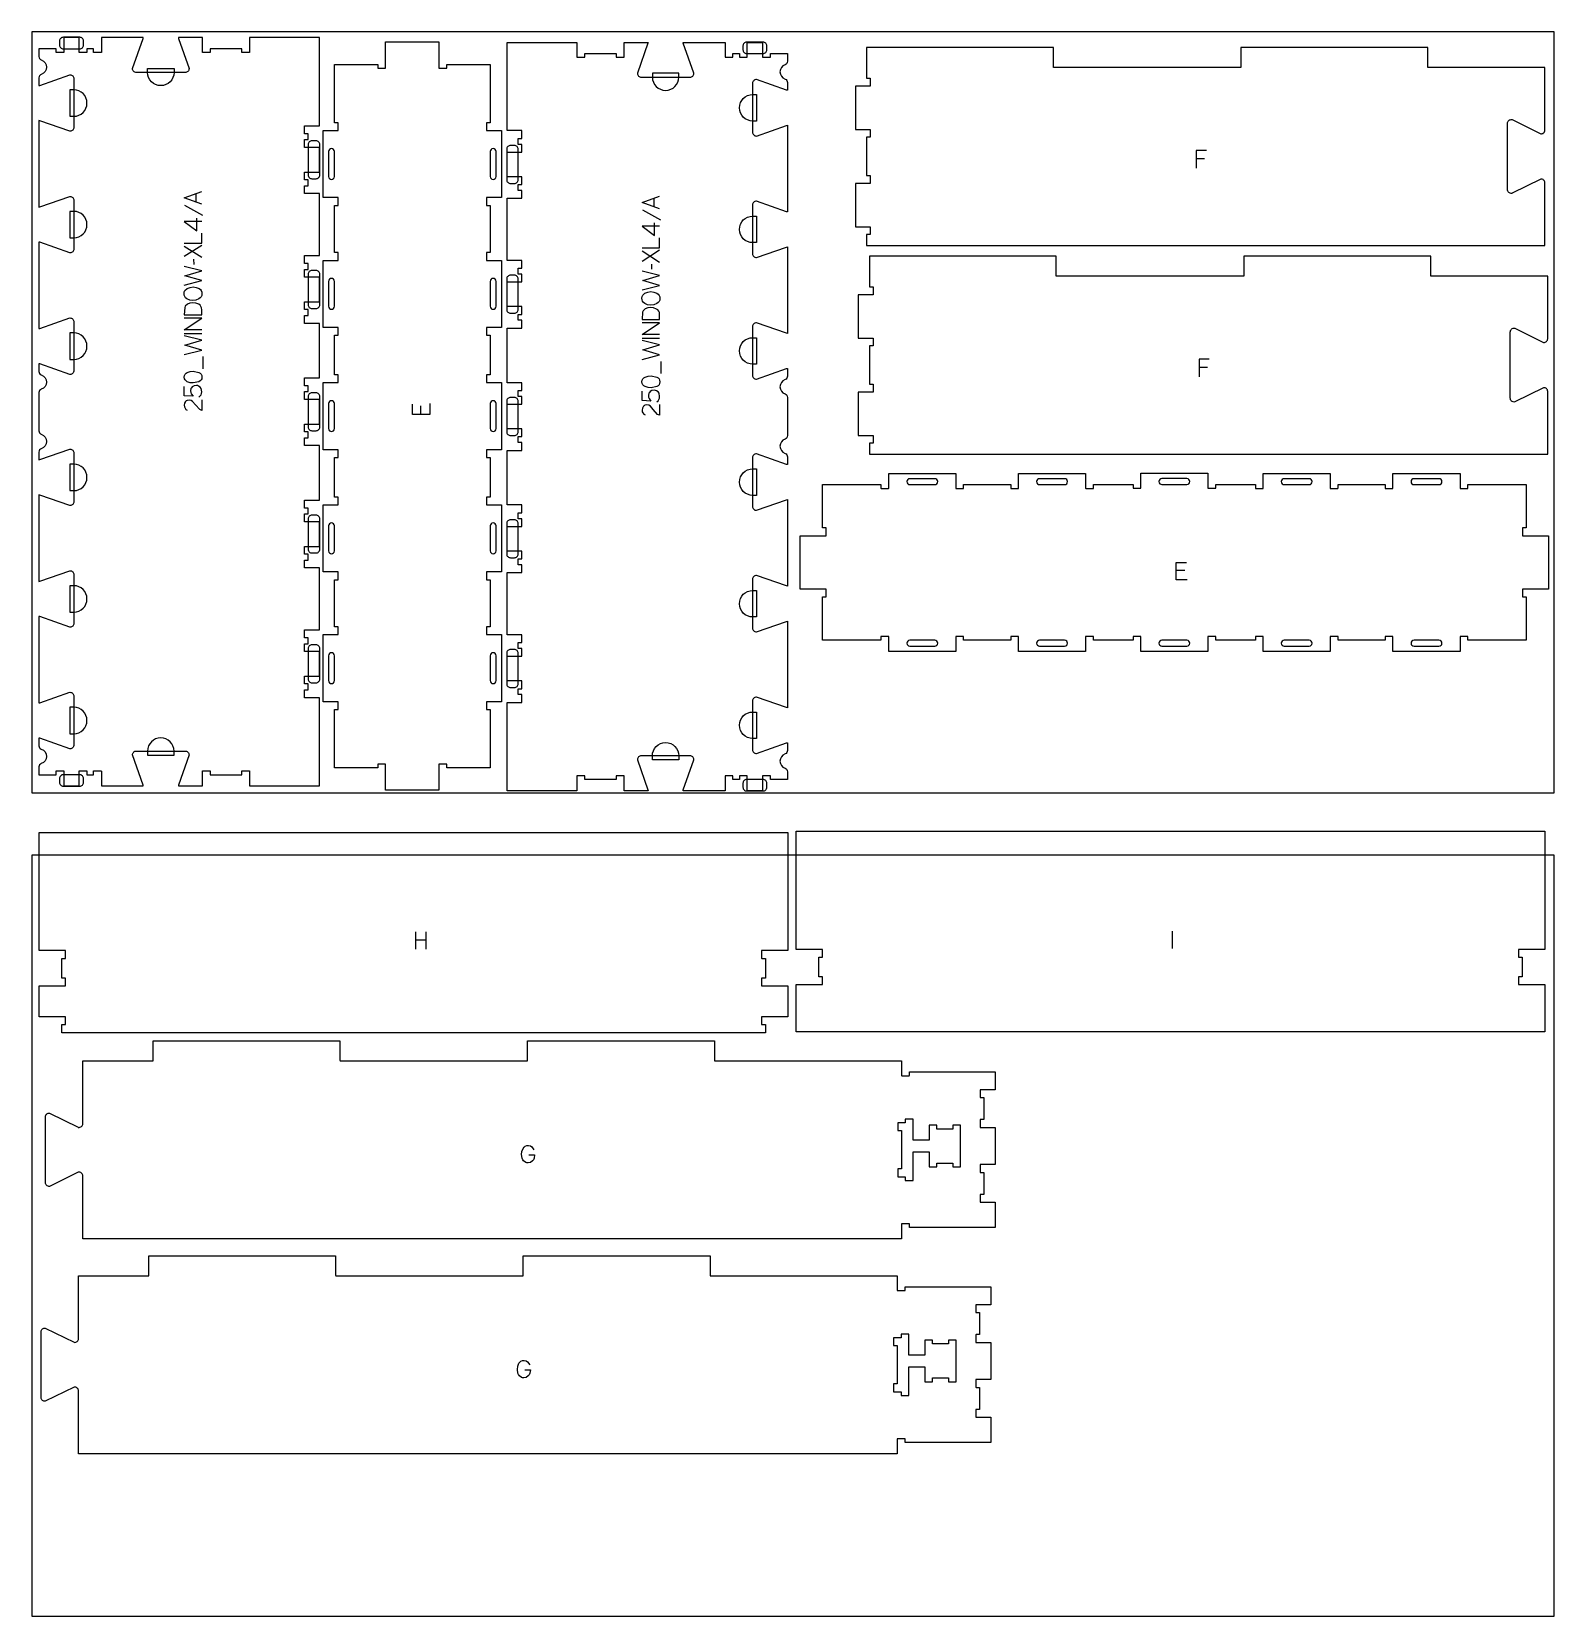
# Model space of a CAD drawing. Header units: millimetres. Extents: x -1220 to 1220, y -1930 to 4127.
# Drawn here: x -1220 to 1220, y -1930 to 610 of the extents above; entities that cross this region are included whole.
import ezdxf

# ---------------------------------------------------------------- set-up
doc = ezdxf.new("R2010")
doc.units = ezdxf.units.MM
for name, color, linetype, true_color in [('0_SHEET_SPRUCEPLY_2440X122', 1, 'Continuous', 0xff0000), ('1_ANYTOOL_1MMDEEP_LABELS_S', 2, 'Continuous', 0xffff00), ('3_ANYTOOL_CUTTHROUGH_INSID', 4, 'Continuous', 0x00ffff), ('4_ANYTOOL_CUTTHROUGH_OUTSI', 5, 'Continuous', 0x0000ff), ('5_ANYTOOL_HALF_MILL_9MM_IN', 3, 'Continuous', 0x00ff00)]:
    doc.layers.add(name, color=color, linetype=linetype, true_color=true_color)

msp = doc.modelspace()

# ---------------------------------------------------------------- linework, layer by layer
at = {"layer": '0_SHEET_SPRUCEPLY_2440X122'}
for points in [[(-1220, 610), (-1220, -610), (1220, -610), (1220, 610)], [(-1220, -710), (-1220, -1930), (1220, -1930), (1220, -710)]]:
    msp.add_lwpolyline(points, close=True, dxfattribs=at)
at = {"layer": '1_ANYTOOL_1MMDEEP_LABELS_S'}
for p, q in [((659.6, 406.3, 0), (646.1, 406.3, 0)), ((-975.1, 332, 0), (-946.3, 316, 0)), ((-956.4, 336.8, 0), (-956.4, 350.8, 0)), ((-222.7, 329.3, 0), (-222.7, 343.2, 0)), ((-955.6, 290.8, 0), (-955.6, 311.1, 0)), ((-241.3, 324.4, 0), (-212.6, 308.4, 0)), ((-221.9, 283.2, 0), (-221.9, 303.5, 0)), ((-947.5, 267.2, 0), (-975.5, 249.5, 0)), ((-975.5, 266, 0), (-947.5, 248.4, 0)), ((-213.8, 259.6, 0), (-241.8, 241.9, 0)), ((-241.8, 258.5, 0), (-213.8, 240.8, 0)), ((-960.5, 245.2, 0), (-960.4, 237, 0)), ((-226.7, 237.6, 0), (-226.7, 229.4, 0)), ((-975.5, 126.4, 0), (-947.5, 126.4, 0)), ((-241.8, 118.9, 0), (-213.8, 118.9, 0)), ((-945.1, 69.8, 0), (-945.1, 89.1, 0)), ((-211.4, 62.3, 0), (-211.4, 81.5, 0)), ((664.2, 71.9, 0), (650.7, 71.9, 0)), ((-597, 10.2, 0), (-597, -3.4, 0)), ((627.7, -253.7, 0), (614, -253.7, 0)), ((-605.2, -832.7, 0), (-605.2, -860.7, 0)), ((-588.1, -860.7, 0), (-588.1, -832.7, 0)), ((607.8, -831.6, 0), (607.8, -859.6, 0)), ((-588.1, -846.4, 0), (-605.2, -846.4, 0))]:
    msp.add_line(p, q, dxfattribs=at)
for points in [[(662.6, 419.4), (646.1, 419.4), (646.1, 391.4)], [(-947.5, 333.6), (-975.5, 343.8), (-947.5, 354.1)], [(-213.8, 326), (-241.8, 336.2), (-213.8, 346.5)], [(-947.5, 305.7), (-975.5, 305.7), (-955.6, 290.8)], [(-975.5, 271.2), (-947.5, 271.2), (-947.5, 287.2)], [(-213.8, 298.1), (-241.8, 298.1), (-221.9, 283.2)], [(-241.8, 263.6), (-213.8, 263.6), (-213.8, 279.6)], [(-975.5, 203.8), (-947.5, 211), (-974.7, 218.9), (-947.5, 226.8), (-975.5, 233.8)], [(-241.8, 196.2), (-213.8, 203.4), (-240.9, 211.3), (-213.8, 219.2), (-241.8, 226.2)], [(-947.5, 132), (-975.5, 132), (-947.5, 150.8), (-975.5, 150.8)], [(-213.8, 124.5), (-241.8, 124.5), (-213.8, 143.2), (-241.8, 143.2)], [(-975.5, 92.4), (-947.5, 99.6), (-974.7, 107.4), (-947.5, 115.4), (-975.5, 122.4)], [(-241.8, 84.8), (-213.8, 92), (-240.9, 99.9), (-213.8, 107.8), (-241.8, 114.8)], [(667.1, 84.9), (650.7, 84.9), (650.7, 56.9)], [(-951.9, 24.4), (-950, 26.1), (-948.6, 28.1), (-947.8, 30.3), (-947.5, 32.8), (-948.5, 38.2), (-950, 40.4), (-952.5, 42), (-954.3, 42.7), (-956.1, 42.9), (-959.7, 42.4), (-962.8, 40.7), (-964, 39.4), (-964.8, 37.9), (-965.5, 34.2), (-965.2, 31.7), (-964.4, 29.5), (-961.5, 25.6), (-975.5, 26.2), (-975.5, 41.4)], [(-218.2, 16.9), (-216.3, 18.5), (-214.9, 20.5), (-214.1, 22.7), (-213.8, 25.2), (-214.7, 30.7), (-216.2, 32.8), (-218.7, 34.5), (-220.6, 35.1), (-222.3, 35.3), (-226, 34.8), (-229.1, 33.1), (-230.2, 31.9), (-231.1, 30.4), (-231.8, 26.6), (-231.5, 24.1), (-230.7, 21.9), (-227.7, 18), (-241.8, 18.7), (-241.8, 33.8)], [(-947.5, 19.8), (-947.6, 2.8), (-950.7, 4.2), (-957.7, 12.1), (-962.1, 17.2), (-964.7, 18.9), (-967.8, 19.4), (-971.1, 18.8), (-972.4, 18.1), (-973.5, 17), (-975, 14.4), (-975.5, 11.1), (-975.2, 8.5), (-974.3, 6.3), (-972.8, 4.6), (-970.7, 3.2)], [(-582, 14.2), (-582, -3.4), (-610, -3.4), (-610, 13.2)], [(-213.8, 12.3), (-213.9, -4.8), (-217, -3.4), (-224, 4.5), (-228.4, 9.6), (-231, 11.3), (-234.1, 11.8), (-237.4, 11.2), (-238.7, 10.5), (-239.8, 9.5), (-241.3, 6.8), (-241.8, 3.5), (-241.5, 0.9), (-240.6, -1.2), (-239.1, -3), (-237, -4.4)], [(631.7, -268.7), (614, -268.7), (614, -240.7), (630.6, -240.7)], [(-423.1, -1190.3), (-414, -1190.4), (-414.9, -1195.9), (-416, -1198.1), (-417.4, -1199.9), (-420.9, -1202.4), (-424.6, -1203.2), (-426.5, -1203), (-428.3, -1202.4), (-431.7, -1200), (-433.1, -1198.1), (-434.1, -1195.7), (-434.9, -1189.7), (-434.3, -1184.7), (-432.4, -1179.9), (-430.9, -1177.9), (-429, -1176.4), (-426.7, -1175.5), (-424, -1175.2), (-420.9, -1175.7), (-418.5, -1177.3), (-415.1, -1182.1)], [(-429.9, -1534.9), (-420.8, -1534.9), (-421.8, -1540.5), (-422.8, -1542.7), (-424.3, -1544.5), (-427.7, -1547), (-431.5, -1547.8), (-433.4, -1547.6), (-435.2, -1547), (-438.5, -1544.5), (-439.9, -1542.6), (-440.9, -1540.3), (-441.7, -1534.3), (-441.1, -1529.3), (-439.3, -1524.5), (-437.8, -1522.4), (-435.9, -1521), (-433.6, -1520.1), (-430.8, -1519.8), (-427.8, -1520.3), (-425.4, -1521.9), (-421.9, -1526.7)]]:
    msp.add_lwpolyline(points, dxfattribs=at)
for points in [[(-975.8, 190.4), (-975.5, 193), (-974.4, 195.2), (-970.9, 198.4), (-966.3, 200.2), (-961.3, 200.8), (-956.6, 200.2), (-951.8, 198.2), (-949.7, 196.8), (-948.3, 194.9), (-947.4, 192.7), (-947.1, 190.1), (-947.4, 187.4), (-948.3, 185.2), (-949.8, 183.3), (-951.9, 181.8), (-956.8, 179.8), (-961.6, 179.2), (-966.6, 179.9), (-971.3, 181.9), (-973.3, 183.4), (-974.7, 185.4), (-975.5, 187.7)], [(-242.1, 182.9), (-241.7, 185.5), (-240.7, 187.6), (-237.2, 190.8), (-232.5, 192.7), (-227.6, 193.3), (-222.9, 192.6), (-218.1, 190.7), (-216, 189.2), (-214.5, 187.4), (-213.6, 185.1), (-213.3, 182.5), (-213.6, 179.9), (-214.5, 177.6), (-216.1, 175.7), (-218.2, 174.2), (-223, 172.3), (-227.9, 171.6), (-232.9, 172.3), (-237.6, 174.3), (-239.6, 175.9), (-241, 177.8), (-241.8, 180.1)], [(-975.5, 156.4), (-947.5, 156.4), (-947.6, 164.4), (-947.9, 167.2), (-948.8, 169.6), (-950.2, 171.5), (-952.3, 173), (-957, 174.8), (-962.1, 175.4), (-966.4, 174.9), (-970.4, 173.1), (-973.9, 169.8), (-974.8, 167.9)], [(-241.8, 148.8), (-213.8, 148.8), (-213.9, 156.8), (-214.2, 159.7), (-215.1, 162), (-216.5, 164), (-218.5, 165.4), (-223.3, 167.3), (-228.4, 167.9), (-232.7, 167.3), (-236.7, 165.5), (-240.2, 162.3), (-241.1, 160.3)], [(-975.7, 56.3), (-975.4, 58.9), (-974.3, 61), (-972.7, 62.6), (-970.7, 63.9), (-966, 65.4), (-961.1, 65.8), (-951.9, 63.8), (-949.9, 62.6), (-948.4, 61), (-947.6, 58.9), (-947.3, 56.3), (-947.6, 53.8), (-948.4, 51.7), (-949.9, 50.1), (-951.9, 48.9), (-961.2, 46.9), (-966, 47.3), (-970.7, 48.8), (-972.7, 50.1), (-974.3, 51.7), (-975.4, 53.8)], [(-242, 48.7), (-241.7, 51.3), (-240.6, 53.4), (-239, 55), (-237, 56.3), (-232.3, 57.8), (-227.4, 58.2), (-218.2, 56.2), (-216.1, 55), (-214.7, 53.4), (-213.8, 51.3), (-213.5, 48.7), (-213.8, 46.2), (-214.7, 44.1), (-216.2, 42.5), (-218.2, 41.3), (-227.5, 39.3), (-232.3, 39.7), (-237, 41.3), (-239, 42.5), (-240.6, 44.1), (-241.7, 46.2)]]:
    msp.add_lwpolyline(points, close=True, dxfattribs=at)
at = {"layer": '3_ANYTOOL_CUTTHROUGH_INSID'}
for points in [[(-734.8, 377.8), (-734.8, 417.8, 1), (-744.3, 417.8), (-744.3, 377.8, 1)], [(-485.3, 377.8, 1), (-475.8, 377.8), (-475.8, 417.8, 1), (-485.3, 417.8)], [(-734.8, 169.8), (-734.8, 209.8, 1), (-744.3, 209.8), (-744.3, 169.8, 1)], [(-485.3, 169.8, 1), (-475.8, 169.8), (-475.8, 209.8, 1), (-485.3, 209.8)], [(-734.8, -26.2), (-734.8, 13.8, 1), (-744.3, 13.8), (-744.3, -26.2, 1)], [(-485.2, -26.2, 1), (-475.7, -26.2), (-475.7, 13.8, 1), (-485.2, 13.8)], [(187.2, -116), (227.2, -116, 1), (227.2, -106.5), (187.2, -106.5, 1)], [(395.2, -116), (435.2, -116, 1), (435.2, -106.5), (395.2, -106.5, 1)], [(591.2, -115.9), (631.2, -115.9, 1), (631.2, -106.4), (591.2, -106.4, 1)], [(787.2, -116), (827.2, -116, 1), (827.2, -106.5), (787.2, -106.5, 1)], [(995.2, -116), (1035.2, -116, 1), (1035.2, -106.5), (995.2, -106.5, 1)], [(-734.8, -222.2), (-734.8, -182.2, 1), (-744.3, -182.2), (-744.3, -222.2, 1)], [(-485.3, -222.2, 1), (-475.8, -222.2), (-475.8, -182.2, 1), (-485.3, -182.2)], [(187.2, -365.5, 1), (187.2, -375), (227.2, -375, 1), (227.2, -365.5)], [(395.2, -365.5, 1), (395.2, -375), (435.2, -375, 1), (435.2, -365.5)], [(591.2, -365.5, 1), (591.2, -375), (631.2, -375, 1), (631.2, -365.5)], [(787.2, -365.5, 1), (787.2, -375), (827.2, -375, 1), (827.2, -365.5)], [(995.2, -365.5, 1), (995.2, -375), (1035.2, -375, 1), (1035.2, -365.5)], [(-734.8, -430.2), (-734.8, -390.2, 1), (-744.3, -390.2), (-744.3, -430.2, 1)], [(-485.3, -430.2, 1), (-475.8, -430.2), (-475.8, -390.2, 1), (-485.3, -390.2)]]:
    msp.add_lwpolyline(points, format="xyb", close=True, dxfattribs=at)
for points in [[(168, -1225.4), (180, -1225.4), (180, -1231.4), (192.5, -1231.4), (192.5, -1185.4), (218, -1185.4), (218, -1209.4), (230.5, -1209.4), (230.5, -1203.4), (256, -1203.4), (256, -1209.4), (268.5, -1209.4), (268.5, -1142.9), (256, -1142.9), (256, -1148.9), (230.5, -1148.9), (230.5, -1142.9), (218, -1142.9), (218, -1166.9), (192.5, -1166.9), (192.5, -1132.9), (180, -1132.9), (180, -1138.9), (168, -1138.9), (168, -1151.4), (174, -1151.4), (174, -1212.9), (168, -1212.9)], [(161.1, -1570), (173.1, -1570), (173.1, -1576), (185.6, -1576), (185.6, -1530), (211.1, -1530), (211.1, -1554), (223.6, -1554), (223.6, -1548), (249.1, -1548), (249.1, -1554), (261.6, -1554), (261.6, -1487.5), (249.1, -1487.5), (249.1, -1493.5), (223.6, -1493.5), (223.6, -1487.5), (211.1, -1487.5), (211.1, -1511.5), (185.6, -1511.5), (185.6, -1477.5), (173.1, -1477.5), (173.1, -1483.5), (161.1, -1483.5), (161.1, -1496), (167.1, -1496), (167.1, -1557.5), (161.1, -1557.5)]]:
    msp.add_lwpolyline(points, close=True, dxfattribs=at)
at = {"layer": '4_ANYTOOL_CUTTHROUGH_OUTSI'}
for points in [[(-984.8, -597.6), (-985, -599), (-946.4, -599), (-946.4, -575.2, -0.414214), (-946.2, -575), (-934.2, -575, -0.414214), (-933.9, -575.2), (-933.9, -581), (-883.4, -581), (-883.4, -575.2, -0.414214), (-883.2, -575), (-871.2, -575, -0.414214), (-870.9, -575.2), (-870.9, -599), (-758.9, -599), (-758.9, -457.5), (-782.7, -457.5, -0.414214), (-782.9, -457.2), (-782.9, -445.2, -0.414214), (-782.7, -445), (-776.9, -445), (-776.9, -435.5), (-782.7, -435.5, -0.414214), (-782.9, -435.2), (-782.9, -423.2, -0.414214), (-782.7, -423), (-758.9, -423), (-758.9, -383.5), (-782.7, -383.5, -0.414214), (-782.9, -383.2), (-782.9, -371.2, -0.414214), (-782.7, -371), (-776.9, -371), (-776.9, -361.5), (-782.7, -361.5, -0.414214), (-782.9, -361.2), (-782.9, -349.2, -0.414214), (-782.7, -349), (-758.9, -349), (-758.9, -249.5), (-782.7, -249.5, -0.414214), (-782.9, -249.2), (-782.9, -237.2, -0.414214), (-782.7, -237), (-776.9, -237), (-776.9, -227.5), (-782.7, -227.5, -0.414214), (-782.9, -227.2), (-782.9, -215.2, -0.414214), (-782.7, -215), (-758.9, -215), (-758.9, -175.5), (-782.7, -175.5, -0.414214), (-782.9, -175.2), (-782.9, -163.2, -0.414214), (-782.7, -163), (-776.9, -163), (-776.9, -153.5), (-782.7, -153.5, -0.414214), (-782.9, -153.2), (-782.9, -141.2, -0.414214), (-782.7, -141), (-758.9, -141), (-758.9, -53.5), (-782.7, -53.5, -0.414214), (-782.9, -53.2), (-782.9, -41.2, -0.414214), (-782.7, -41), (-776.9, -41), (-776.9, -31.5), (-782.7, -31.5, -0.414214), (-782.9, -31.2), (-782.9, -19.2, -0.414214), (-782.7, -19), (-758.9, -19), (-758.9, 20.5), (-782.7, 20.5, -0.414214), (-782.9, 20.8), (-782.9, 32.8, -0.414214), (-782.7, 33), (-776.9, 33), (-776.9, 42.5), (-782.7, 42.5, -0.414214), (-782.9, 42.8), (-782.9, 54.8, -0.414214), (-782.7, 55), (-758.9, 55), (-758.9, 142.5), (-782.7, 142.5, -0.414214), (-782.9, 142.8), (-782.9, 154.8, -0.414214), (-782.7, 155), (-776.9, 155), (-776.9, 164.5), (-782.7, 164.5, -0.414214), (-782.9, 164.8), (-782.9, 176.8, -0.414214), (-782.7, 177), (-758.9, 177), (-758.9, 216.5), (-782.7, 216.5, -0.414214), (-782.9, 216.8), (-782.9, 228.8, -0.414214), (-782.7, 229), (-776.9, 229), (-776.9, 238.5), (-782.7, 238.5, -0.414214), (-782.9, 238.8), (-782.9, 250.8, -0.414214), (-782.7, 251), (-758.9, 251), (-758.9, 350.5), (-782.7, 350.5, -0.414214), (-782.9, 350.8), (-782.9, 362.8, -0.414214), (-782.7, 363), (-776.9, 363), (-776.9, 372.5), (-782.7, 372.5, -0.414214), (-782.9, 372.8), (-782.9, 384.8, -0.414214), (-782.7, 385), (-758.9, 385), (-758.9, 424.5), (-782.7, 424.5, -0.414214), (-782.9, 424.8), (-782.9, 436.8, -0.414214), (-782.7, 437), (-776.9, 437), (-776.9, 446.5), (-782.7, 446.5, -0.414214), (-782.9, 446.8), (-782.9, 458.8, -0.414214), (-782.7, 459), (-758.9, 459), (-758.9, 600.5), (-870.9, 600.5), (-870.9, 576.8, -0.414214), (-871.2, 576.5), (-883.2, 576.5, -0.414214), (-883.4, 576.8), (-883.4, 582.5), (-933.9, 582.5), (-933.9, 576.8, -0.414214), (-934.2, 576.5), (-946.2, 576.5, -0.414214), (-946.4, 576.8), (-946.4, 600.5), (-985, 600.5), (-984.8, 599.1), (-967.9, 550.8), (-967.9, 550.8, -0.414214), (-974.1, 544.5), (-1052.1, 544.5, -0.414214), (-1058.4, 550.8), (-1058.4, 550.8), (-1041.5, 599.1), (-1041.2, 600.5), (-1108.4, 600.5), (-1108.4, 576.8, -0.414214), (-1108.7, 576.5), (-1120.7, 576.5, -0.414214), (-1120.9, 576.8), (-1120.9, 582.5), (-1131.4, 582.5), (-1131.4, 576.8, -0.414214), (-1131.7, 576.5), (-1143.7, 576.5, -0.414214), (-1143.9, 576.8), (-1143.9, 600.5), (-1168.4, 600.5), (-1168.4, 576.8, -0.414214), (-1168.7, 576.5), (-1180.7, 576.5, -0.414214), (-1180.9, 576.8), (-1180.9, 582.5), (-1208.4, 582.5), (-1208.4, 570.1, 0.317837), (-1204.6, 564.7, -0.707107), (-1204.6, 541.6, 0.317837), (-1208.4, 536.2), (-1208.4, 523.8), (-1207, 524), (-1158.8, 540.9), (-1158.7, 540.9, -0.414214), (-1152.4, 534.7), (-1152.4, 456.7, -0.414214), (-1158.7, 450.4), (-1158.8, 450.4), (-1207.1, 467.3), (-1208.4, 467.6), (-1208.4, 328.9), (-1207, 329.1), (-1158.8, 346), (-1158.7, 346, -0.414214), (-1152.4, 339.8), (-1152.4, 261.8, -0.414214), (-1158.7, 255.5), (-1158.8, 255.5), (-1207.1, 272.4), (-1208.4, 272.7), (-1208.4, 134), (-1207, 134.2), (-1158.8, 151.1), (-1158.7, 151.1, -0.414214), (-1152.4, 144.9), (-1152.4, 66.9, -0.414214), (-1158.7, 60.6), (-1158.8, 60.6), (-1207.1, 77.5), (-1208.4, 77.8), (-1208.4, 65.4, 0.317837), (-1204.6, 59.9, -0.707107), (-1204.6, 36.8, 0.317837), (-1208.4, 31.4), (-1208.4, -29.9, 0.317837), (-1204.6, -35.3, -0.707107), (-1204.6, -58.4, 0.317837), (-1208.4, -63.8), (-1208.4, -76.2), (-1207, -76), (-1158.8, -59.1), (-1158.7, -59.1, -0.414214), (-1152.4, -65.3), (-1152.4, -143.3, -0.414214), (-1158.7, -149.6), (-1158.8, -149.6), (-1207.1, -132.7), (-1208.4, -132.4), (-1208.4, -271.1), (-1207, -270.9), (-1158.8, -254), (-1158.7, -254, -0.414214), (-1152.4, -260.2), (-1152.4, -338.2, -0.414214), (-1158.7, -344.5), (-1158.8, -344.5), (-1207.1, -327.6), (-1208.4, -327.3), (-1208.4, -466), (-1207, -465.8), (-1158.8, -448.9), (-1158.7, -448.9, -0.414214), (-1152.4, -455.1), (-1152.4, -533.1, -0.414214), (-1158.7, -539.4), (-1158.8, -539.4), (-1207.1, -522.5), (-1208.4, -522.2), (-1208.4, -534.6, 0.317837), (-1204.6, -540.1, -0.707107), (-1204.6, -563.2, 0.317837), (-1208.4, -568.6), (-1208.4, -581), (-1180.9, -581), (-1180.9, -575.2, -0.414214), (-1180.7, -575), (-1168.7, -575, -0.414214), (-1168.4, -575.2), (-1168.4, -599), (-1143.9, -599), (-1143.9, -575.2, -0.414214), (-1143.7, -575), (-1131.7, -575, -0.414214), (-1131.4, -575.2), (-1131.4, -581), (-1120.9, -581), (-1120.9, -575.2, -0.414214), (-1120.7, -575), (-1108.7, -575, -0.414214), (-1108.4, -575.2), (-1108.4, -599), (-1041.2, -599), (-1041.5, -597.6), (-1058.4, -549.3), (-1058.4, -549.2, -0.414214), (-1052.1, -543), (-974.1, -543, -0.414214), (-967.9, -549.2), (-967.9, -549.3)], [(-491, 464, 0.414214), (-491.3, 463.8), (-491.3, 451.8, 0.414214), (-491, 451.5), (-467.3, 451.5), (-467.3, 344), (-491, 344, 0.414214), (-491.3, 343.8), (-491.3, 331.8, 0.414214), (-491, 331.5), (-485.3, 331.5), (-485.3, 256), (-491, 256, 0.414214), (-491.3, 255.8), (-491.3, 243.8, 0.414214), (-491, 243.5), (-467.3, 243.5), (-467.3, 136), (-491, 136, 0.414214), (-491.3, 135.8), (-491.3, 123.8, 0.414214), (-491, 123.5), (-485.3, 123.5), (-485.2, 60), (-491, 60, 0.414214), (-491.2, 59.8), (-491.2, 47.8, 0.414214), (-491, 47.5), (-467.2, 47.5), (-467.2, -60), (-491, -60, 0.414214), (-491.2, -60.2), (-491.2, -72.2, 0.414214), (-491, -72.5), (-485.2, -72.5), (-485.3, -136), (-491, -136, 0.414214), (-491.3, -136.2), (-491.3, -148.2, 0.414214), (-491, -148.5), (-467.3, -148.5), (-467.3, -256), (-491, -256, 0.414214), (-491.3, -256.2), (-491.3, -268.2, 0.414214), (-491, -268.5), (-485.3, -268.5), (-485.3, -344), (-491, -344, 0.414214), (-491.3, -344.2), (-491.3, -356.2, 0.414214), (-491, -356.5), (-467.3, -356.5), (-467.3, -464), (-491, -464, 0.414214), (-491.3, -464.2), (-491.3, -476.2, 0.414214), (-491, -476.5), (-485.3, -476.5), (-485.3, -570), (-554.8, -570), (-554.8, -564.2, 0.414214), (-555, -564), (-567, -564, 0.414214), (-567.3, -564.2), (-567.3, -606), (-652.8, -606), (-652.8, -564.2, 0.414214), (-653, -564), (-665, -564, 0.414214), (-665.3, -564.2), (-665.3, -570), (-734.8, -570), (-734.8, -476.5), (-729, -476.5, 0.414214), (-728.8, -476.2), (-728.8, -464.2, 0.414214), (-729, -464), (-752.8, -464), (-752.8, -356.5), (-729, -356.5, 0.414214), (-728.8, -356.2), (-728.8, -344.2, 0.414214), (-729, -344), (-734.8, -344), (-734.8, -268.5), (-729, -268.5, 0.414214), (-728.8, -268.2), (-728.8, -256.2, 0.414214), (-729, -256), (-752.8, -256), (-752.8, -148.5), (-729, -148.5, 0.414214), (-728.8, -148.2), (-728.8, -136.2, 0.414214), (-729, -136), (-734.8, -136), (-734.8, -72.5), (-729.1, -72.5, 0.414214), (-728.8, -72.2), (-728.8, -60.2, 0.414214), (-729.1, -60), (-752.8, -60), (-752.8, 47.5), (-729.1, 47.5, 0.414214), (-728.8, 47.8), (-728.8, 59.8, 0.414214), (-729.1, 60), (-734.8, 60), (-734.8, 123.5), (-729, 123.5, 0.414214), (-728.8, 123.8), (-728.8, 135.8, 0.414214), (-729, 136), (-752.8, 136), (-752.8, 243.5), (-729, 243.5, 0.414214), (-728.8, 243.8), (-728.8, 255.8, 0.414214), (-729, 256), (-734.8, 256), (-734.8, 331.5), (-729, 331.5, 0.414214), (-728.8, 331.8), (-728.8, 343.8, 0.414214), (-729, 344), (-752.8, 344), (-752.8, 451.5), (-729, 451.5, 0.414214), (-728.8, 451.8), (-728.8, 463.8, 0.414214), (-729, 464), (-734.8, 464), (-734.8, 557.5), (-665.3, 557.5), (-665.3, 551.8, 0.414214), (-665, 551.5), (-653, 551.5, 0.414214), (-652.8, 551.8), (-652.8, 593.5), (-567.3, 593.5), (-567.3, 551.8, 0.414214), (-567, 551.5), (-555, 551.5, 0.414214), (-554.8, 551.8), (-554.8, 557.5), (-485.3, 557.5), (-485.3, 464)], [(-232.5, -605.2), (-232.2, -606.6), (-270.8, -606.6), (-270.8, -582.8, 0.414214), (-271.1, -582.6), (-283.1, -582.6, 0.414214), (-283.3, -582.8), (-283.3, -588.6), (-333.8, -588.6), (-333.8, -582.8, 0.414214), (-334.1, -582.6), (-346.1, -582.6, 0.414214), (-346.3, -582.8), (-346.3, -606.6), (-458.3, -606.6), (-458.3, -465.1), (-434.6, -465.1, 0.414214), (-434.3, -464.8), (-434.3, -452.8, 0.414214), (-434.6, -452.6), (-440.3, -452.6), (-440.3, -443.1), (-434.6, -443.1, 0.414214), (-434.3, -442.8), (-434.3, -430.8, 0.414214), (-434.6, -430.6), (-458.3, -430.6), (-458.3, -391.1), (-434.6, -391.1, 0.414214), (-434.3, -390.8), (-434.3, -378.8, 0.414214), (-434.6, -378.6), (-440.3, -378.6), (-440.3, -369.1), (-434.6, -369.1, 0.414214), (-434.3, -368.8), (-434.3, -356.8, 0.414214), (-434.6, -356.6), (-458.3, -356.6), (-458.3, -257.1), (-434.6, -257.1, 0.414214), (-434.3, -256.8), (-434.3, -244.8, 0.414214), (-434.6, -244.6), (-440.3, -244.6), (-440.3, -235.1), (-434.6, -235.1, 0.414214), (-434.3, -234.8), (-434.3, -222.8, 0.414214), (-434.6, -222.6), (-458.3, -222.6), (-458.3, -183.1), (-434.6, -183.1, 0.414214), (-434.3, -182.8), (-434.3, -170.8, 0.414214), (-434.6, -170.6), (-440.3, -170.6), (-440.3, -161.1), (-434.6, -161.1, 0.414214), (-434.3, -160.8), (-434.3, -148.8, 0.414214), (-434.6, -148.6), (-458.3, -148.6), (-458.3, -61.1), (-434.6, -61.1, 0.414214), (-434.3, -60.8), (-434.3, -48.8, 0.414214), (-434.6, -48.6), (-440.3, -48.6), (-440.3, -39.1), (-434.6, -39.1, 0.414214), (-434.3, -38.8), (-434.3, -26.8, 0.414214), (-434.6, -26.6), (-458.3, -26.6), (-458.3, 12.9), (-434.6, 12.9, 0.414214), (-434.3, 13.2), (-434.3, 25.2, 0.414214), (-434.6, 25.4), (-440.3, 25.4), (-440.3, 34.9), (-434.6, 34.9, 0.414214), (-434.3, 35.2), (-434.3, 47.2, 0.414214), (-434.6, 47.4), (-458.3, 47.4), (-458.3, 134.9), (-434.6, 134.9, 0.414214), (-434.3, 135.2), (-434.3, 147.2, 0.414214), (-434.6, 147.4), (-440.3, 147.4), (-440.3, 156.9), (-434.6, 156.9, 0.414214), (-434.3, 157.2), (-434.3, 169.2, 0.414214), (-434.6, 169.4), (-458.3, 169.4), (-458.3, 208.9), (-434.6, 208.9, 0.414214), (-434.3, 209.2), (-434.3, 221.2, 0.414214), (-434.6, 221.4), (-440.3, 221.4), (-440.3, 230.9), (-434.6, 230.9, 0.414214), (-434.3, 231.2), (-434.3, 243.2, 0.414214), (-434.6, 243.4), (-458.3, 243.4), (-458.3, 342.9), (-434.6, 342.9, 0.414214), (-434.3, 343.2), (-434.3, 355.2, 0.414214), (-434.6, 355.4), (-440.3, 355.4), (-440.3, 364.9), (-434.6, 364.9, 0.414214), (-434.3, 365.2), (-434.3, 377.2, 0.414214), (-434.6, 377.4), (-458.3, 377.4), (-458.3, 416.9), (-434.6, 416.9, 0.414214), (-434.3, 417.2), (-434.3, 429.2, 0.414214), (-434.6, 429.4), (-440.3, 429.4), (-440.3, 438.9), (-434.6, 438.9, 0.414214), (-434.3, 439.2), (-434.3, 451.2, 0.414214), (-434.6, 451.4), (-458.3, 451.4), (-458.3, 592.9), (-346.3, 592.9), (-346.3, 569.2, 0.414214), (-346.1, 568.9), (-334.1, 568.9, 0.414214), (-333.8, 569.2), (-333.8, 574.9), (-283.3, 574.9), (-283.3, 569.2, 0.414214), (-283.1, 568.9), (-271.1, 568.9, 0.414214), (-270.8, 569.2), (-270.8, 592.9), (-232.2, 592.9), (-232.5, 591.5), (-249.4, 543.3), (-249.4, 543.2, 0.414214), (-243.1, 536.9), (-165.1, 536.9, 0.414214), (-158.9, 543.2), (-158.9, 543.3), (-175.8, 591.6), (-176, 592.9), (-108.8, 592.9), (-108.8, 569.2, 0.414214), (-108.6, 568.9), (-96.6, 568.9, 0.414214), (-96.3, 569.2), (-96.3, 574.9), (-85.8, 574.9), (-85.8, 569.2, 0.414214), (-85.6, 568.9), (-73.6, 568.9, 0.414214), (-73.3, 569.2), (-73.3, 592.9), (-48.8, 592.9), (-48.8, 569.2, 0.414214), (-48.6, 568.9), (-36.6, 568.9, 0.414214), (-36.3, 569.2), (-36.3, 574.9), (-8.8, 574.9), (-8.8, 562.5, -0.317837), (-12.7, 557.1, 0.707107), (-12.7, 534, -0.317837), (-8.8, 528.6), (-8.8, 516.2), (-10.2, 516.4), (-58.5, 533.3), (-58.6, 533.3, 0.414214), (-64.8, 527.1), (-64.8, 449.1, 0.414214), (-58.6, 442.8), (-58.5, 442.8), (-10.2, 459.7), (-8.8, 460), (-8.8, 321.3), (-10.2, 321.5), (-58.5, 338.4), (-58.6, 338.4, 0.414214), (-64.8, 332.2), (-64.8, 254.2, 0.414214), (-58.6, 247.9), (-58.5, 247.9), (-10.2, 264.8), (-8.8, 265.1), (-8.8, 126.4), (-10.2, 126.6), (-58.5, 143.5), (-58.6, 143.5, 0.414214), (-64.8, 137.3), (-64.8, 59.3, 0.414214), (-58.6, 53), (-58.5, 53), (-10.2, 69.9), (-8.8, 70.2), (-8.8, 57.8, -0.317837), (-12.7, 52.4, 0.707107), (-12.7, 29.3, -0.317837), (-8.8, 23.8), (-8.8, -37.5, -0.317837), (-12.7, -42.9, 0.707107), (-12.7, -66, -0.317837), (-8.8, -71.4), (-8.8, -83.8), (-10.2, -83.6), (-58.5, -66.7), (-58.6, -66.7, 0.414214), (-64.8, -72.9), (-64.8, -150.9, 0.414214), (-58.6, -157.2), (-58.5, -157.2), (-10.2, -140.3), (-8.8, -140), (-8.8, -278.7), (-10.2, -278.5), (-58.5, -261.6), (-58.6, -261.6, 0.414214), (-64.8, -267.8), (-64.8, -345.8, 0.414214), (-58.6, -352.1), (-58.5, -352.1), (-10.2, -335.2), (-8.8, -334.9), (-8.8, -473.6), (-10.2, -473.4), (-58.5, -456.5), (-58.6, -456.5, 0.414214), (-64.8, -462.7), (-64.8, -540.7, 0.414214), (-58.6, -547), (-58.5, -547), (-10.2, -530.1), (-8.8, -529.8), (-8.8, -542.2, -0.317837), (-12.7, -547.6, 0.707107), (-12.7, -570.7, -0.317837), (-8.8, -576.2), (-8.8, -588.6), (-36.3, -588.6), (-36.3, -582.8, 0.414214), (-36.6, -582.6), (-48.6, -582.6, 0.414214), (-48.8, -582.8), (-48.8, -606.6), (-73.3, -606.6), (-73.3, -582.8, 0.414214), (-73.6, -582.6), (-85.6, -582.6, 0.414214), (-85.8, -582.8), (-85.8, -588.6), (-96.3, -588.6), (-96.3, -582.8, 0.414214), (-96.6, -582.6), (-108.6, -582.6, 0.414214), (-108.8, -582.8), (-108.8, -606.6), (-176, -606.6), (-175.8, -605.2), (-158.9, -556.9), (-158.9, -556.8, 0.414214), (-165.1, -550.6), (-243.1, -550.6, 0.414214), (-249.4, -556.8), (-249.4, -556.9)], [(717.7, 267.3), (1204.9, 267.3), (1204.9, 367.9, 0.461531), (1198.3, 373.6), (1152.3, 351), (1152.2, 350.9, -0.463455), (1144.9, 357.1), (1144.9, 462.9, -0.463455), (1152.2, 469.1), (1152.3, 469.1), (1198.3, 446.4, 0.461531), (1204.9, 452.1), (1204.9, 552.8), (1017.7, 552.8, -0.414214), (1017.4, 553), (1017.4, 584.8), (717.9, 584.8), (717.9, 553, -0.414214), (717.7, 552.8), (417.7, 552.8, -0.414214), (417.4, 553), (417.4, 584.8), (117.9, 584.8), (117.9, 535.3), (123.7, 535.3, -0.414214), (123.9, 535), (123.9, 523, -0.414214), (123.7, 522.8), (99.9, 522.8), (99.9, 453.3), (123.7, 453.3, -0.414214), (123.9, 453), (123.9, 441, -0.414214), (123.7, 440.8), (117.9, 440.8), (117.9, 379.3), (123.7, 379.3, -0.414214), (123.9, 379), (123.9, 367, -0.414214), (123.7, 366.8), (99.9, 366.8), (99.9, 297.3), (123.7, 297.3, -0.414214), (123.9, 297), (123.9, 285, -0.414214), (123.7, 284.8), (117.9, 284.8), (117.9, 267.3)], [(722.2, -67.2), (1209.4, -67.2), (1209.4, 33.5, 0.461531), (1202.8, 39.2), (1156.8, 16.5), (1156.7, 16.5, -0.463455), (1149.4, 22.7), (1149.4, 128.5, -0.463455), (1156.7, 134.7), (1156.8, 134.7), (1202.8, 112, 0.461531), (1209.4, 117.7), (1209.4, 218.3), (1022.2, 218.3, -0.414214), (1021.9, 218.6), (1021.9, 250.3), (722.4, 250.3), (722.4, 218.6, -0.414214), (722.2, 218.3), (422.2, 218.3, -0.414214), (421.9, 218.6), (421.9, 250.3), (122.4, 250.3), (122.4, 200.8), (128.2, 200.8, -0.414214), (128.4, 200.6), (128.4, 188.6, -0.414214), (128.2, 188.3), (104.4, 188.3), (104.4, 118.8), (128.2, 118.8, -0.414214), (128.4, 118.6), (128.4, 106.6, -0.414214), (128.2, 106.3), (122.4, 106.3), (122.4, 44.8), (128.2, 44.8, -0.414214), (128.4, 44.6), (128.4, 32.6, -0.414214), (128.2, 32.3), (104.4, 32.3), (104.4, -37.2), (128.2, -37.2, -0.414214), (128.4, -37.4), (128.4, -49.4, -0.414214), (128.2, -49.7), (122.4, -49.7), (122.4, -67.2)], [(1081.4, -359.7, 0.414214), (1081.2, -359.5), (1069.2, -359.5, 0.414214), (1068.9, -359.7), (1068.9, -383.5), (961.4, -383.5), (961.4, -359.7, 0.414214), (961.2, -359.5), (949.2, -359.5, 0.414214), (948.9, -359.7), (948.9, -365.5), (873.4, -365.5), (873.4, -359.7, 0.414214), (873.2, -359.5), (861.2, -359.5, 0.414214), (860.9, -359.7), (860.9, -383.5), (753.4, -383.5), (753.4, -359.7, 0.414214), (753.2, -359.5), (741.2, -359.5, 0.414214), (740.9, -359.7), (740.9, -365.5), (677.4, -365.5), (677.4, -359.8, 0.414214), (677.2, -359.5), (665.2, -359.5, 0.414214), (664.9, -359.8), (664.9, -383.5), (557.4, -383.5), (557.4, -359.8, 0.414214), (557.2, -359.5), (545.2, -359.5, 0.414214), (544.9, -359.8), (544.9, -365.5), (481.4, -365.5), (481.4, -359.7, 0.414214), (481.2, -359.5), (469.2, -359.5, 0.414214), (468.9, -359.7), (468.9, -383.5), (361.4, -383.5), (361.4, -359.7, 0.414214), (361.2, -359.5), (349.2, -359.5, 0.414214), (348.9, -359.7), (348.9, -365.5), (273.4, -365.5), (273.4, -359.7, 0.414214), (273.2, -359.5), (261.2, -359.5, 0.414214), (260.9, -359.7), (260.9, -383.5), (153.4, -383.5), (153.4, -359.7, 0.414214), (153.2, -359.5), (141.2, -359.5, 0.414214), (140.9, -359.7), (140.9, -365.5), (47.4, -365.5), (47.4, -296), (53.2, -296, 0.414214), (53.4, -295.7), (53.4, -283.7, 0.414214), (53.2, -283.5), (11.4, -283.5), (11.4, -198), (53.2, -198, 0.414214), (53.4, -197.7), (53.4, -185.7, 0.414214), (53.2, -185.5), (47.4, -185.5), (47.4, -116), (140.9, -116), (140.9, -121.7, 0.414214), (141.2, -122), (153.2, -122, 0.414214), (153.4, -121.7), (153.4, -98), (260.9, -98), (260.9, -121.7, 0.414214), (261.2, -122), (273.2, -122, 0.414214), (273.4, -121.7), (273.4, -116), (348.9, -116), (348.9, -121.7, 0.414214), (349.2, -122), (361.2, -122, 0.414214), (361.4, -121.7), (361.4, -98), (468.9, -98), (468.9, -121.7, 0.414214), (469.2, -122), (481.2, -122, 0.414214), (481.4, -121.7), (481.4, -116), (544.9, -115.9), (544.9, -121.7, 0.414214), (545.2, -121.9), (557.2, -121.9, 0.414214), (557.4, -121.7), (557.4, -97.9), (664.9, -97.9), (664.9, -121.7, 0.414214), (665.2, -121.9), (677.2, -121.9, 0.414214), (677.4, -121.7), (677.4, -115.9), (740.9, -116), (740.9, -121.7, 0.414214), (741.2, -122), (753.2, -122, 0.414214), (753.4, -121.7), (753.4, -98), (860.9, -98), (860.9, -121.7, 0.414214), (861.2, -122), (873.2, -122, 0.414214), (873.4, -121.7), (873.4, -116), (948.9, -116), (948.9, -121.7, 0.414214), (949.2, -122), (961.2, -122, 0.414214), (961.4, -121.7), (961.4, -98), (1068.9, -98), (1068.9, -121.7, 0.414214), (1069.2, -122), (1081.2, -122, 0.414214), (1081.4, -121.7), (1081.4, -116), (1174.9, -116), (1174.9, -185.5), (1169.2, -185.5, 0.414214), (1168.9, -185.7), (1168.9, -197.7, 0.414214), (1169.2, -198), (1210.9, -198), (1210.9, -283.5), (1169.2, -283.5, 0.414214), (1168.9, -283.7), (1168.9, -295.7, 0.414214), (1169.2, -296), (1174.9, -296), (1174.9, -365.5), (1081.4, -365.5)], [(-50.1, -968.9, 0.414214), (-50.3, -969.1), (-50.3, -981.1, 0.414214), (-50.1, -981.4), (-44.3, -981.4), (-44.3, -994.9), (-1171.8, -994.9), (-1171.8, -981.4), (-1166.1, -981.4, 0.414214), (-1165.8, -981.1), (-1165.8, -969.1, 0.414214), (-1166.1, -968.9), (-1207.8, -968.9), (-1207.8, -919.4), (-1166.1, -919.4, 0.414214), (-1165.8, -919.1), (-1165.8, -907.1, 0.414214), (-1166.1, -906.9), (-1171.8, -906.9), (-1171.8, -875.4), (-1166.1, -875.4, 0.414214), (-1165.8, -875.1), (-1165.8, -863.1, 0.414214), (-1166.1, -862.9), (-1207.8, -862.9), (-1207.8, -673.4), (-8.3, -673.4), (-8.3, -862.9), (-50.1, -862.9, 0.414214), (-50.3, -863.1), (-50.3, -875.1, 0.414214), (-50.1, -875.4), (-44.3, -875.4), (-44.3, -906.9), (-50.1, -906.9, 0.414214), (-50.3, -907.1), (-50.3, -919.1, 0.414214), (-50.1, -919.4), (-8.3, -919.4), (-8.3, -968.9)], [(1163, -917.5), (1204.7, -917.5), (1204.7, -993), (5.2, -993), (5.2, -917.5), (47, -917.5, 0.414214), (47.2, -917.3), (47.2, -905.3, 0.414214), (47, -905), (41.2, -905), (41.2, -873.5), (47, -873.5, 0.414214), (47.2, -873.3), (47.2, -861.3, 0.414214), (47, -861), (5.2, -861), (5.2, -671.5), (1204.7, -671.5), (1204.7, -861), (1163, -861, 0.414214), (1162.7, -861.3), (1162.7, -873.3, 0.414214), (1163, -873.5), (1168.7, -873.5), (1168.7, -905), (1163, -905, 0.414214), (1162.7, -905.3), (1162.7, -917.3, 0.414214)], [(-1138, -1324.9), (-1138, -1224.3, 0.463455), (-1145.3, -1218.1), (-1145.4, -1218.1), (-1191.4, -1240.8, -0.461531), (-1198, -1235.1), (-1198, -1129.3, -0.461531), (-1191.4, -1123.6), (-1145.4, -1146.2), (-1145.3, -1146.3, 0.463455), (-1138, -1140.1), (-1138, -1039.4), (-1025.8, -1039.4, 0.414214), (-1025.5, -1039.2), (-1025.5, -1007.4), (-726, -1007.4), (-726, -1039.2, 0.414214), (-725.8, -1039.4), (-425.8, -1039.4, 0.414214), (-425.5, -1039.2), (-425.5, -1007.4), (-126, -1007.4), (-126, -1039.2, 0.414214), (-125.8, -1039.4), (174, -1039.4), (174, -1063.2, 0.414214), (174.2, -1063.4), (186.2, -1063.4, 0.414214), (186.5, -1063.2), (186.5, -1057.4), (324, -1057.4), (324, -1085.9), (300.2, -1085.9, 0.414214), (300, -1086.2), (300, -1098.2, 0.414214), (300.2, -1098.4), (306, -1098.4), (306, -1133.9), (300.2, -1133.9, 0.414214), (300, -1134.2), (300, -1146.2, 0.414214), (300.2, -1146.4), (324, -1146.4), (324, -1205.9), (300.2, -1205.9, 0.414214), (300, -1206.2), (300, -1218.2, 0.414214), (300.2, -1218.4), (306, -1218.4), (306, -1253.9), (300.2, -1253.9, 0.414214), (300, -1254.2), (300, -1266.2, 0.414214), (300.2, -1266.4), (324, -1266.4), (324, -1306.9), (186.5, -1306.9), (186.5, -1301.2, 0.414214), (186.2, -1300.9), (174.2, -1300.9, 0.414214), (174, -1301.2), (174, -1324.9)], [(-1144.9, -1669.5), (-1144.9, -1568.8, 0.463455), (-1152.1, -1562.7), (-1152.2, -1562.7), (-1198.2, -1585.3, -0.461531), (-1204.9, -1579.7), (-1204.9, -1473.8, -0.461531), (-1198.2, -1468.2), (-1152.2, -1490.8), (-1152.1, -1490.8, 0.463455), (-1144.9, -1484.7), (-1144.9, -1384), (-1032.6, -1384, 0.414214), (-1032.4, -1383.8), (-1032.4, -1352), (-732.9, -1352), (-732.9, -1383.8, 0.414214), (-732.6, -1384), (-432.6, -1384, 0.414214), (-432.4, -1383.8), (-432.4, -1352), (-132.9, -1352), (-132.9, -1383.8, 0.414214), (-132.6, -1384), (167.1, -1384), (167.1, -1407.8, 0.414214), (167.4, -1408), (179.4, -1408, 0.414214), (179.6, -1407.8), (179.6, -1402), (317.1, -1402), (317.1, -1430.5), (293.4, -1430.5, 0.414214), (293.1, -1430.8), (293.1, -1442.8, 0.414214), (293.4, -1443), (299.1, -1443), (299.1, -1478.5), (293.4, -1478.5, 0.414214), (293.1, -1478.8), (293.1, -1490.8, 0.414214), (293.4, -1491), (317.1, -1491), (317.1, -1550.5), (293.4, -1550.5, 0.414214), (293.1, -1550.8), (293.1, -1562.8, 0.414214), (293.4, -1563), (299.1, -1563), (299.1, -1598.5), (293.4, -1598.5, 0.414214), (293.1, -1598.8), (293.1, -1610.8, 0.414214), (293.4, -1611), (317.1, -1611), (317.1, -1651.5), (179.6, -1651.5), (179.6, -1645.8, 0.414214), (179.4, -1645.5), (167.4, -1645.5, 0.414214), (167.1, -1645.8), (167.1, -1669.5)]]:
    msp.add_lwpolyline(points, format="xyb", close=True, dxfattribs=at)
at = {"layer": '5_ANYTOOL_HALF_MILL_9MM_IN'}
for points in [[(-1169.3, 601, 0.414214), (-1175.3, 595), (-1175.3, 588.5, 0.414214), (-1169.3, 582.5), (-1143.1, 582.5, 0.414214), (-1137.1, 588.5), (-1137.1, 595, 0.414214), (-1143.1, 601)], [(-74.2, 593.4, 0.414214), (-80.2, 587.4), (-80.2, 580.9, 0.414214), (-74.2, 574.9), (-48, 574.9, 0.414214), (-42, 580.9), (-42, 587.4, 0.414214), (-48, 593.4)], [(-991.9, 544.8, -1), (-1034.4, 544.8), (-1034.4, 551), (-991.9, 551)], [(-225.4, 537.2, 1), (-182.9, 537.2), (-182.9, 543.4), (-225.4, 543.4)], [(-1152.7, 474.4, 1), (-1152.7, 516.9), (-1158.9, 516.9), (-1158.9, 474.4)], [(-64.6, 466.8, -1), (-64.6, 509.3), (-58.3, 509.3), (-58.3, 466.8)], [(-770.9, 435.1, 0.414214), (-776.9, 429.1), (-776.9, 380.4, 0.414214), (-770.9, 374.4), (-764.4, 374.4, 0.414214), (-758.4, 380.4), (-758.4, 429.1, 0.414214), (-764.4, 435.1)], [(-452.8, 427.6, 0.414214), (-458.8, 421.6), (-458.8, 372.8, 0.414214), (-452.8, 366.8), (-446.3, 366.8, 0.414214), (-440.3, 372.8), (-440.3, 421.6, 0.414214), (-446.3, 427.6)], [(-1152.7, 279.5, 1), (-1152.7, 322), (-1158.9, 322), (-1158.9, 279.5)], [(-64.6, 271.9, -1), (-64.6, 314.4), (-58.3, 314.4), (-58.3, 271.9)], [(-770.9, 227.1, 0.414214), (-776.9, 221.1), (-776.9, 172.4, 0.414214), (-770.9, 166.4), (-764.4, 166.4, 0.414214), (-758.4, 172.4), (-758.4, 221.1, 0.414214), (-764.4, 227.1)], [(-452.8, 219.6, 0.414214), (-458.8, 213.6), (-458.8, 164.8, 0.414214), (-452.8, 158.8), (-446.3, 158.8, 0.414214), (-440.3, 164.8), (-440.3, 213.6, 0.414214), (-446.3, 219.6)], [(-1152.7, 84.6, 1), (-1152.7, 127.1), (-1158.9, 127.1), (-1158.9, 84.6)], [(-64.6, 77, -1), (-64.6, 119.5), (-58.3, 119.5), (-58.3, 77)], [(-770.9, 31.1, 0.414214), (-776.9, 25.1), (-776.9, -23.6, 0.414214), (-770.9, -29.6), (-764.4, -29.6, 0.414214), (-758.4, -23.6), (-758.4, 25.1, 0.414214), (-764.4, 31.1)], [(-452.8, 23.6, 0.414214), (-458.8, 17.6), (-458.8, -31.2, 0.414214), (-452.8, -37.2), (-446.3, -37.2, 0.414214), (-440.3, -31.2), (-440.3, 17.6, 0.414214), (-446.3, 23.6)], [(-1152.7, -125.6, 1), (-1152.7, -83.1), (-1158.9, -83.1), (-1158.9, -125.6)], [(-64.6, -133.2, -1), (-64.6, -90.7), (-58.3, -90.7), (-58.3, -133.2)], [(-770.9, -164.9, 0.414214), (-776.9, -170.9), (-776.9, -219.6, 0.414214), (-770.9, -225.6), (-764.4, -225.6, 0.414214), (-758.4, -219.6), (-758.4, -170.9, 0.414214), (-764.4, -164.9)], [(-452.8, -172.4, 0.414214), (-458.8, -178.4), (-458.8, -227.2, 0.414214), (-452.8, -233.2), (-446.3, -233.2, 0.414214), (-440.3, -227.2), (-440.3, -178.4, 0.414214), (-446.3, -172.4)], [(-1152.7, -320.5, 1), (-1152.7, -278), (-1158.9, -278), (-1158.9, -320.5)], [(-64.6, -328.1, -1), (-64.6, -285.6), (-58.3, -285.6), (-58.3, -328.1)], [(-770.9, -372.9, 0.414214), (-776.9, -378.9), (-776.9, -427.6, 0.414214), (-770.9, -433.6), (-764.4, -433.6, 0.414214), (-758.4, -427.6), (-758.4, -378.9, 0.414214), (-764.4, -372.9)], [(-452.8, -380.4, 0.414214), (-458.8, -386.4), (-458.8, -435.2, 0.414214), (-452.8, -441.2), (-446.3, -441.2, 0.414214), (-440.3, -435.2), (-440.3, -386.4, 0.414214), (-446.3, -380.4)], [(-1152.7, -515.4, 1), (-1152.7, -472.9), (-1158.9, -472.9), (-1158.9, -515.4)], [(-64.6, -523, -1), (-64.6, -480.5), (-58.3, -480.5), (-58.3, -523)], [(-991.9, -543.2, 1), (-1034.4, -543.2), (-1034.4, -549.5), (-991.9, -549.5)], [(-225.4, -550.8, -1), (-182.9, -550.8), (-182.9, -557.1), (-225.4, -557.1)], [(-1169.3, -581, 0.414214), (-1175.3, -587), (-1175.3, -593.5, 0.414214), (-1169.3, -599.5), (-1143.1, -599.5, 0.414214), (-1137.1, -593.5), (-1137.1, -587, 0.414214), (-1143.1, -581)], [(-74.2, -588.6, 0.414214), (-80.2, -594.6), (-80.2, -601.1, 0.414214), (-74.2, -607.1), (-48, -607.1, 0.414214), (-42, -601.1), (-42, -594.6, 0.414214), (-48, -588.6)]]:
    msp.add_lwpolyline(points, format="xyb", close=True, dxfattribs=at)

doc.saveas('drawing.dxf')
